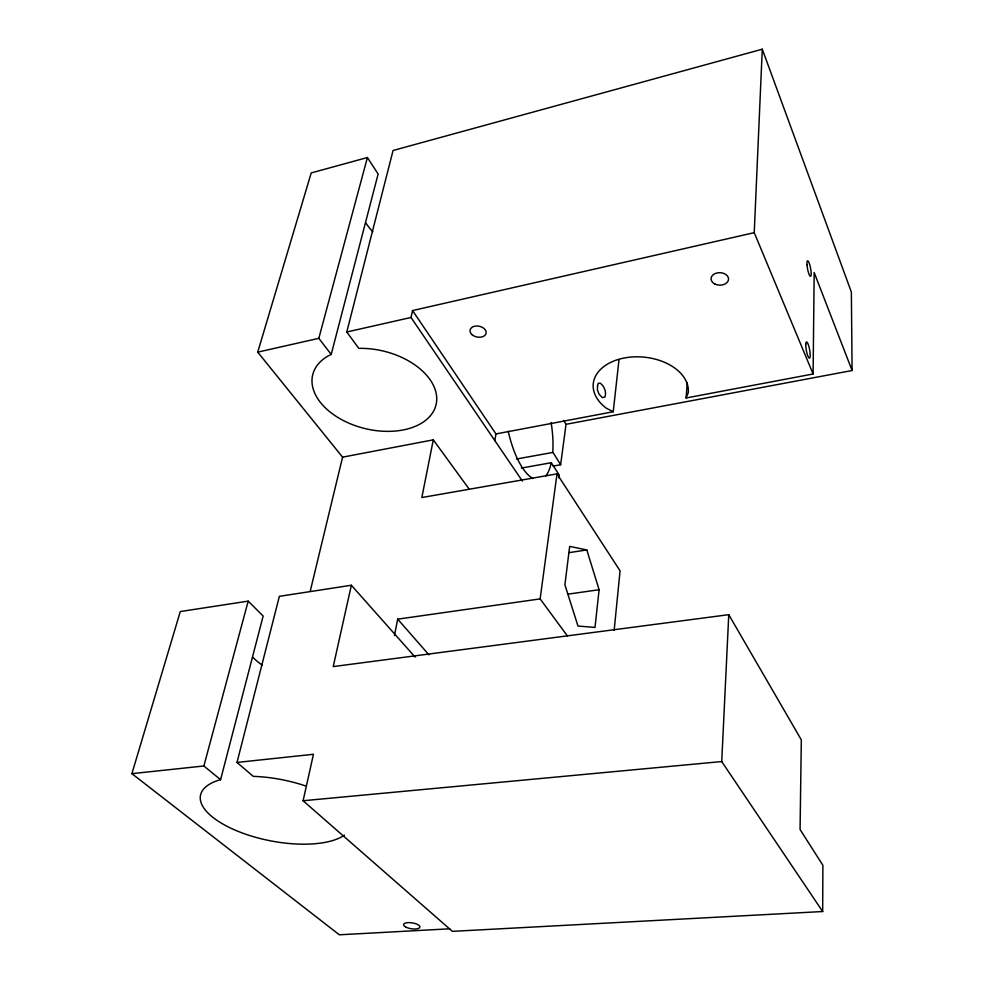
<?xml version="1.0" encoding="UTF-8"?>
<svg xmlns="http://www.w3.org/2000/svg" width="984" height="984" viewBox="0 0 984 984"><rect width="100%" height="100%" fill="white"/><g stroke="black" fill="none" stroke-linecap="round" stroke-linejoin="round"><path stroke-width="1.48" d="M237.009 762.44L313.453 754.285L303.097 800.742L452.419 931.356L822.673 911.528L822.882 865.28L800.066 829.487L801.32 739.87L728.763 614.68L333.232 666.586L351.362 585.259L279.37 596.329L237.009 762.44L253.245 776.364A77.072 31.107 11.1 0 1 305.224 785.822M687.25 382.665L686.106 397.979L813.104 373.981L814.174 272.543L852.095 370.513L566.034 424.313L563.623 420.414M813.104 373.981L754.236 232.667L762.28 49.2L393.071 150.49L346.774 332.002L358.791 348.373A63.456 39.827 13.7 0 1 436.539 402.05A63.456 39.827 13.7 0 1 349.504 423.428A63.456 39.827 13.7 0 1 328.361 355.839L331.19 354.461L378.127 174.02L367.401 157.526L311.215 172.938L257.722 352.149L342.58 457.154L310.206 591.298M822.673 911.528L721.727 761.554L728.763 614.68M553.131 466.072L560.634 464.743L552.774 452.062A57.908 21.906 79.2 0 0 551.101 422.554M614.164 630.277L620.068 570.818L557.005 473.858L421.841 497.535L433.292 439.848L342.58 457.154M599.096 589.723L595.013 627.435L577.977 626.045L564.902 584.779L569.674 546.403L586.808 549.933L599.096 589.723L567.62 594.201M754.236 232.667L412.567 310.563L495.961 433.932L613.229 411.755L618.936 360.267M558.863 477.966L559.256 475.014L551.286 462.726L521.286 468.077M560.634 464.743L566.034 424.313M567.325 635.836L540.142 598.899L557.005 473.858M494.829 440.647L495.961 433.932M394.436 635.59L397.696 619.157L540.142 598.899M522.393 481.09L411.017 317.475L412.567 310.563M551.286 462.726L550.4 466.305A57.908 21.906 79.2 0 1 545.702 475.985M344.449 835.158A77.072 31.107 11.1 0 1 235.422 830.25A77.072 31.107 11.1 0 1 217.316 780.644L220.588 779.697L263.159 616.033L248.189 601.126L180.281 611.556L131.905 773.658L339.345 934.8L449.836 928.798M220.588 779.697L203.873 765.982L248.189 601.126M331.19 354.461L318.816 338.324L367.401 157.526M686.106 397.979L688.283 392.653A47.724 31.316 5.2 0 0 624.385 357.967A47.724 31.316 5.2 0 0 606.402 408.237L613.229 411.755M257.722 352.149L318.816 338.324M346.774 332.002L411.017 317.475M516.489 459.011L552.737 452.456M568.715 552.701L586.808 549.933M131.905 773.658L203.873 765.982M303.097 800.742L721.727 761.554M351.362 585.259L415.15 657.103M397.696 619.157L428.938 654.84M433.292 439.848L469.171 489.134M762.28 49.2L851.357 292.027L852.095 370.513M262.347 665.245A71.832 35.178 12 0 1 253.036 657.484M372.801 231.72A57.687 41.672 15.7 0 1 365.913 223.036M533.07 478.581A57.908 21.906 79.2 0 1 508.248 431.238M597.534 385.666L597.423 389.935L599.022 394.129L602.319 397.659L604.988 396.933C606.611 392.087 604.336 386.146 600.265 383.194L598.223 383.366L597.534 385.666M405.666 927.014A8.278 2.977 8.8 0 0 419.553 927.777A8.278 2.977 8.8 0 0 410.033 922.635A8.278 2.977 8.8 0 0 405.666 927.014M807.003 264.77A7.921 1.538 79.2 0 0 810.521 276.332A7.921 1.538 79.2 0 0 809.672 264.536A7.921 1.538 79.2 0 0 807.003 264.77M805.785 343.994A8.229 1.685 79.7 0 0 808.774 357.733A8.229 1.685 79.7 0 0 809.365 348.385A8.229 1.685 79.7 0 0 805.785 343.994M471.902 334.56A8.18 5.51 11.3 0 0 485.702 334.351A8.18 5.51 11.3 0 0 476.674 325.999A8.18 5.51 11.3 0 0 471.902 334.56M714.814 283.982A8.758 6.248 1.6 0 0 728.517 279.554A8.758 6.248 1.6 0 0 716.057 273.22A8.758 6.248 1.6 0 0 714.814 283.982"/></g></svg>
